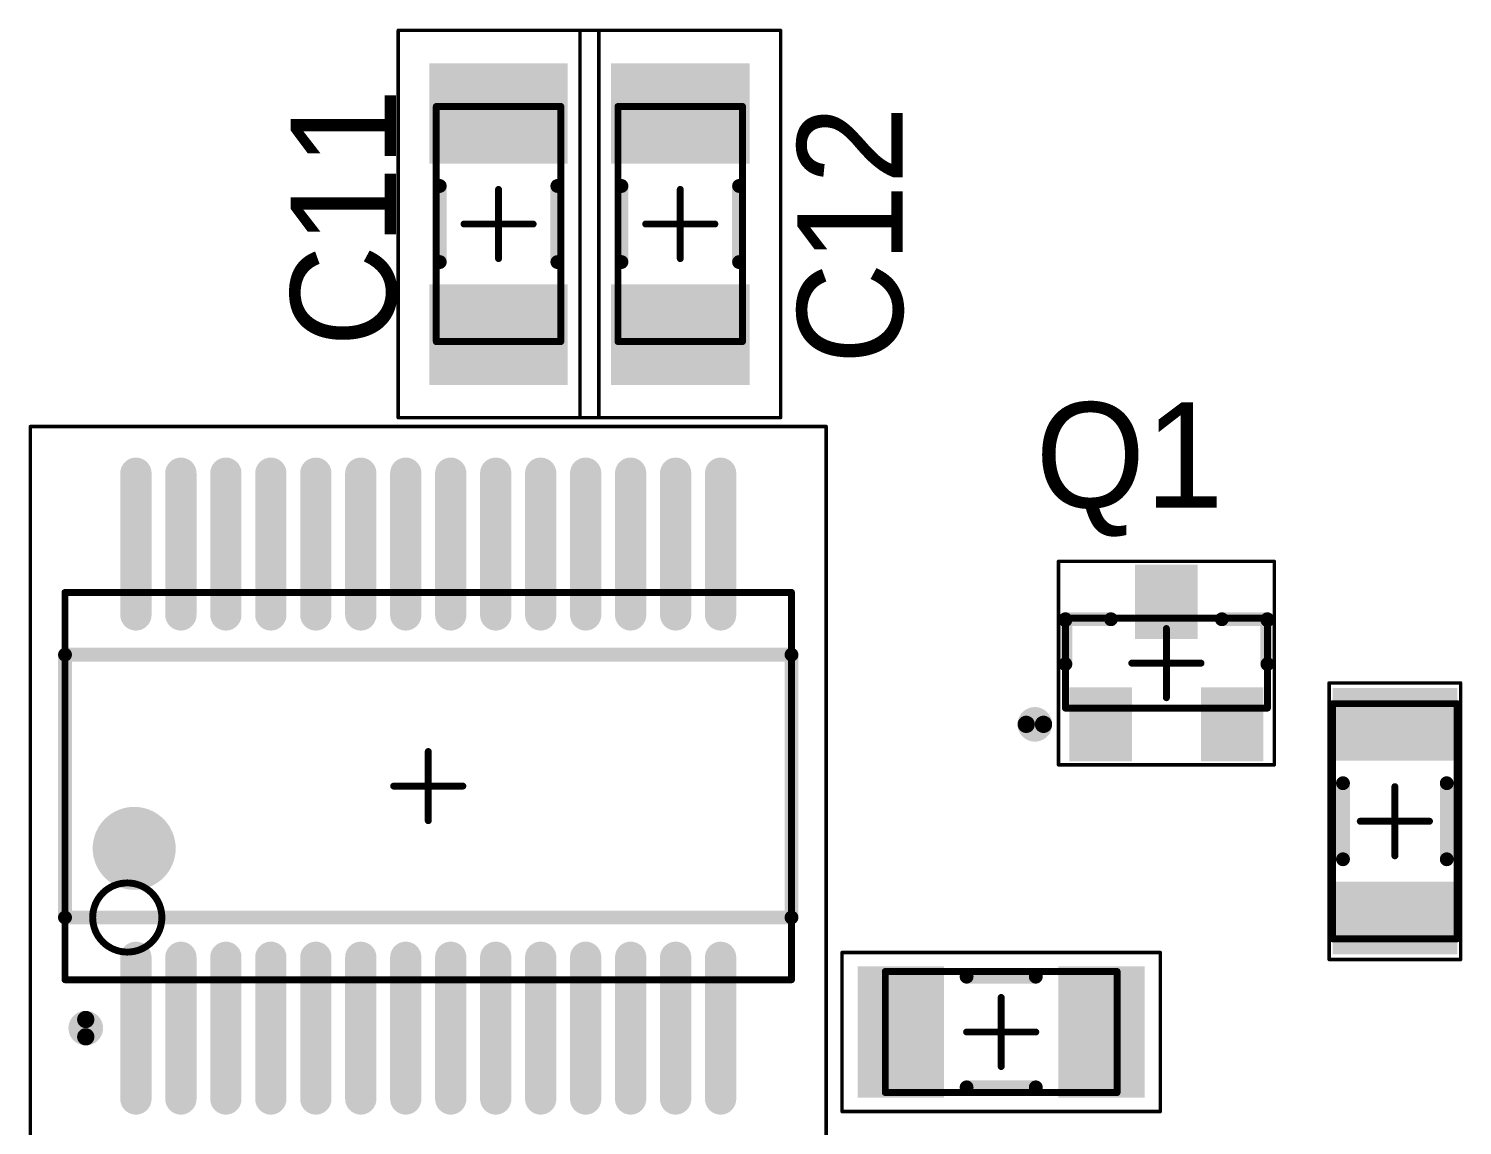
# Model space of a CAD drawing. Header units: millimetres. Extents: x 3.26 to 13.14, y 5.38 to 10.83.
# Drawn here: x 4.793 to 5.608, y 7.877 to 8.501 of the extents above; entities that cross this region are included whole.
import ezdxf

# ---------------------------------------------------------------- set-up
doc = ezdxf.new("R2010")
doc.units = ezdxf.units.MM
doc.header["$MEASUREMENT"] = 0
for name, color, linetype in [('Mechanical13', 56, 'Continuous'), ('Mechanical15', 56, 'Continuous'), ('TopLayer', 1, 'Continuous'), ('TopOverlay', 2, 'Continuous'), ('TopPaste', 8, 'Continuous'), ('TopSolder', 216, 'Continuous')]:
    doc.layers.add(name, color=color, linetype=linetype)

# ---------------------------------------------------------------- blocks, each defined once
blk = doc.blocks.new('SSOP_28_M_2')
at = {"layer": 'Mechanical13', "const_width": 0.00394}
for points in [[(-0.11024, 0.20669), (-0.11024, -0.20669)], [(-0.11024, 0.20669), (0.11024, 0.20669)], [(0.11024, 0.20669), (0.11024, -0.20669)], [(-0.11024, -0.20669), (0.11024, -0.20669)]]:
    blk.add_lwpolyline(points, dxfattribs=at)
at = {"layer": 'Mechanical13'}
for points, const_width in [([(-0.11122, 0.20669, 1), (-0.10925, 0.20669, 1)], 0.00197), ([(-0.11122, 0.20669, 1), (-0.10925, 0.20669, 1)], 0.00197), ([(0.10925, 0.20669, 1), (0.11122, 0.20669, 1)], 0.00197), ([(0.10925, 0.20669, 1), (0.11122, 0.20669, 1)], 0.00197), ([(-0.05512, 0.17126, 1), (-0.09449, 0.17126, 1)], 0.00394), ([(-0.09547, 0.17126, 1), (-0.0935, 0.17126, 1)], 0.00197), ([(-0.0561, 0.17126, 1), (-0.05413, 0.17126, 1)], 0.00197), ([(-0.11122, -0.20669, 1), (-0.10925, -0.20669, 1)], 0.00197), ([(-0.11122, -0.20669, 1), (-0.10925, -0.20669, 1)], 0.00197), ([(0.10925, -0.20669, 1), (0.11122, -0.20669, 1)], 0.00197), ([(0.10925, -0.20669, 1), (0.11122, -0.20669, 1)], 0.00197)]:
    blk.add_lwpolyline(points, format="xyb", close=True, dxfattribs=dict(at, const_width=const_width))
at = {"layer": 'Mechanical15'}
for points, const_width in [([(-0.20472, 0.22638), (-0.20472, -0.22638)], 0.00197), ([(-0.20472, 0.22638), (0.20472, 0.22638)], 0.00197), ([(0.20472, 0.22638), (0.20472, -0.22638)], 0.00197), ([(0, 0.01969), (0, -0.01969)], 0.00394), ([(-0.01969, 0), (0.01969, 0)], 0.00394), ([(-0.20472, -0.22638), (0.20472, -0.22638)], 0.00197)]:
    blk.add_lwpolyline(points, dxfattribs=dict(at, const_width=const_width))
for points, const_width in [([(-0.20522, 0.22638, 1), (-0.20423, 0.22638, 1)], 0.000984), ([(-0.20522, 0.22638, 1), (-0.20423, 0.22638, 1)], 0.000984), ([(0.20423, 0.22638, 1), (0.20522, 0.22638, 1)], 0.000984), ([(0.20423, 0.22638, 1), (0.20522, 0.22638, 1)], 0.000984), ([(-0.00098, 0.01969, 1), (0.00098, 0.01969, 1)], 0.00197), ([(-0.02067, 0, 1), (-0.0187, 0, 1)], 0.00197), ([(0.0187, 0, 1), (0.02067, 0, 1)], 0.00197), ([(-0.00098, -0.01969, 1), (0.00098, -0.01969, 1)], 0.00197), ([(-0.20522, -0.22638, 1), (-0.20423, -0.22638, 1)], 0.000984), ([(-0.20522, -0.22638, 1), (-0.20423, -0.22638, 1)], 0.000984), ([(0.20423, -0.22638, 1), (0.20522, -0.22638, 1)], 0.000984), ([(0.20423, -0.22638, 1), (0.20522, -0.22638, 1)], 0.000984)]:
    blk.add_lwpolyline(points, format="xyb", close=True, dxfattribs=dict(at, const_width=const_width))
at = {"layer": 'TopLayer', "const_width": 0.01378}
for points in [[(-0.17815, 0.16634), (-0.09744, 0.16634)], [(0.09744, 0.16634), (0.17815, 0.16634)], [(-0.17815, 0.14075), (-0.09744, 0.14075)], [(0.09744, 0.14075), (0.17815, 0.14075)], [(-0.17815, 0.11516), (-0.09744, 0.11516)], [(0.09744, 0.11516), (0.17815, 0.11516)], [(-0.17815, 0.08957), (-0.09744, 0.08957)], [(0.09744, 0.08957), (0.17815, 0.08957)], [(-0.17815, 0.06398), (-0.09744, 0.06398)], [(0.09744, 0.06398), (0.17815, 0.06398)], [(-0.17815, 0.03839), (-0.09744, 0.03839)], [(0.09744, 0.03839), (0.17815, 0.03839)], [(-0.17815, 0.0128), (-0.09744, 0.0128)], [(0.09744, 0.0128), (0.17815, 0.0128)], [(-0.17815, -0.0128), (-0.09744, -0.0128)], [(0.09744, -0.0128), (0.17815, -0.0128)], [(-0.17815, -0.03839), (-0.09744, -0.03839)], [(0.09744, -0.03839), (0.17815, -0.03839)], [(-0.17815, -0.06398), (-0.09744, -0.06398)], [(0.09744, -0.06398), (0.17815, -0.06398)], [(-0.17815, -0.08957), (-0.09744, -0.08957)], [(0.09744, -0.08957), (0.17815, -0.08957)], [(-0.17815, -0.11516), (-0.09744, -0.11516)], [(0.09744, -0.11516), (0.17815, -0.11516)], [(-0.17815, -0.14075), (-0.09744, -0.14075)], [(0.09744, -0.14075), (0.17815, -0.14075)], [(-0.17815, -0.16634), (-0.09744, -0.16634)], [(0.09744, -0.16634), (0.17815, -0.16634)]]:
    blk.add_lwpolyline(points, dxfattribs=at)
at = {"layer": 'TopLayer', "const_width": 0.00689}
for points in [[(-0.18159, 0.16634, 1), (-0.1747, 0.16634, 1)], [(-0.10089, 0.16634, 1), (-0.094, 0.16634, 1)], [(0.094, 0.16634, 1), (0.10089, 0.16634, 1)], [(0.1747, 0.16634, 1), (0.18159, 0.16634, 1)], [(-0.18159, 0.14075, 1), (-0.1747, 0.14075, 1)], [(-0.10089, 0.14075, 1), (-0.094, 0.14075, 1)], [(0.094, 0.14075, 1), (0.10089, 0.14075, 1)], [(0.1747, 0.14075, 1), (0.18159, 0.14075, 1)], [(-0.18159, 0.11516, 1), (-0.1747, 0.11516, 1)], [(-0.10089, 0.11516, 1), (-0.094, 0.11516, 1)], [(0.094, 0.11516, 1), (0.10089, 0.11516, 1)], [(0.1747, 0.11516, 1), (0.18159, 0.11516, 1)], [(-0.18159, 0.08957, 1), (-0.1747, 0.08957, 1)], [(-0.10089, 0.08957, 1), (-0.094, 0.08957, 1)], [(0.094, 0.08957, 1), (0.10089, 0.08957, 1)], [(0.1747, 0.08957, 1), (0.18159, 0.08957, 1)], [(-0.18159, 0.06398, 1), (-0.1747, 0.06398, 1)], [(-0.10089, 0.06398, 1), (-0.094, 0.06398, 1)], [(0.094, 0.06398, 1), (0.10089, 0.06398, 1)], [(0.1747, 0.06398, 1), (0.18159, 0.06398, 1)], [(-0.18159, 0.03839, 1), (-0.1747, 0.03839, 1)], [(-0.10089, 0.03839, 1), (-0.094, 0.03839, 1)], [(0.094, 0.03839, 1), (0.10089, 0.03839, 1)], [(0.1747, 0.03839, 1), (0.18159, 0.03839, 1)], [(-0.18159, 0.0128, 1), (-0.1747, 0.0128, 1)], [(-0.10089, 0.0128, 1), (-0.094, 0.0128, 1)], [(0.094, 0.0128, 1), (0.10089, 0.0128, 1)], [(0.1747, 0.0128, 1), (0.18159, 0.0128, 1)], [(-0.18159, -0.0128, 1), (-0.1747, -0.0128, 1)], [(-0.10089, -0.0128, 1), (-0.094, -0.0128, 1)], [(0.094, -0.0128, 1), (0.10089, -0.0128, 1)], [(0.1747, -0.0128, 1), (0.18159, -0.0128, 1)], [(-0.18159, -0.03839, 1), (-0.1747, -0.03839, 1)], [(-0.10089, -0.03839, 1), (-0.094, -0.03839, 1)], [(0.094, -0.03839, 1), (0.10089, -0.03839, 1)], [(0.1747, -0.03839, 1), (0.18159, -0.03839, 1)], [(-0.18159, -0.06398, 1), (-0.1747, -0.06398, 1)], [(-0.10089, -0.06398, 1), (-0.094, -0.06398, 1)], [(0.094, -0.06398, 1), (0.10089, -0.06398, 1)], [(0.1747, -0.06398, 1), (0.18159, -0.06398, 1)], [(-0.18159, -0.08957, 1), (-0.1747, -0.08957, 1)], [(-0.10089, -0.08957, 1), (-0.094, -0.08957, 1)], [(0.094, -0.08957, 1), (0.10089, -0.08957, 1)], [(0.1747, -0.08957, 1), (0.18159, -0.08957, 1)], [(-0.18159, -0.11516, 1), (-0.1747, -0.11516, 1)], [(-0.10089, -0.11516, 1), (-0.094, -0.11516, 1)], [(0.094, -0.11516, 1), (0.10089, -0.11516, 1)], [(0.1747, -0.11516, 1), (0.18159, -0.11516, 1)], [(-0.18159, -0.14075, 1), (-0.1747, -0.14075, 1)], [(-0.10089, -0.14075, 1), (-0.094, -0.14075, 1)], [(0.094, -0.14075, 1), (0.10089, -0.14075, 1)], [(0.1747, -0.14075, 1), (0.18159, -0.14075, 1)], [(-0.18159, -0.16634, 1), (-0.1747, -0.16634, 1)], [(-0.10089, -0.16634, 1), (-0.094, -0.16634, 1)], [(0.094, -0.16634, 1), (0.10089, -0.16634, 1)], [(0.1747, -0.16634, 1), (0.18159, -0.16634, 1)]]:
    blk.add_lwpolyline(points, format="xyb", close=True, dxfattribs=at)
at = {"layer": 'TopOverlay'}
for points, const_width in [([(-0.13287, 0.19488, 1), (-0.14272, 0.19488, 1)], 0.00984), ([(-0.07677, 0.20669, 1), (-0.07283, 0.20669, 1)], 0.00394), ([(-0.07677, 0.20669, 1), (-0.07283, 0.20669, 1)], 0.00394), ([(0.07283, 0.20669, 1), (0.07677, 0.20669, 1)], 0.00394), ([(0.07283, 0.20669, 1), (0.07677, 0.20669, 1)], 0.00394), ([(-0.14518, 0.19488, 1), (-0.14026, 0.19488, 1)], 0.00492), ([(-0.13533, 0.19488, 1), (-0.13041, 0.19488, 1)], 0.00492), ([(-0.02362, 0.16732, 1), (-0.04724, 0.16732, 1)], 0.02362), ([(-0.05315, 0.16732, 1), (-0.04134, 0.16732, 1)], 0.01181), ([(-0.02953, 0.16732, 1), (-0.01772, 0.16732, 1)], 0.01181), ([(-0.07677, -0.20669, 1), (-0.07283, -0.20669, 1)], 0.00394), ([(-0.07677, -0.20669, 1), (-0.07283, -0.20669, 1)], 0.00394), ([(0.07283, -0.20669, 1), (0.07677, -0.20669, 1)], 0.00394), ([(0.07283, -0.20669, 1), (0.07677, -0.20669, 1)], 0.00394)]:
    blk.add_lwpolyline(points, format="xyb", close=True, dxfattribs=dict(at, const_width=const_width))
at = {"layer": 'TopOverlay', "const_width": 0.00787}
for points in [[(-0.0748, 0.20669), (-0.0748, -0.20669)], [(-0.0748, 0.20669), (0.0748, 0.20669)], [(0.0748, 0.20669), (0.0748, -0.20669)], [(-0.0748, -0.20669), (0.0748, -0.20669)]]:
    blk.add_lwpolyline(points, dxfattribs=at)
at = {"layer": 'TopPaste', "const_width": 0.01378}
for points in [[(-0.17815, 0.16634), (-0.09744, 0.16634)], [(0.09744, 0.16634), (0.17815, 0.16634)], [(-0.17815, 0.14075), (-0.09744, 0.14075)], [(0.09744, 0.14075), (0.17815, 0.14075)], [(-0.17815, 0.11516), (-0.09744, 0.11516)], [(0.09744, 0.11516), (0.17815, 0.11516)], [(-0.17815, 0.08957), (-0.09744, 0.08957)], [(0.09744, 0.08957), (0.17815, 0.08957)], [(-0.17815, 0.06398), (-0.09744, 0.06398)], [(0.09744, 0.06398), (0.17815, 0.06398)], [(-0.17815, 0.03839), (-0.09744, 0.03839)], [(0.09744, 0.03839), (0.17815, 0.03839)], [(-0.17815, 0.0128), (-0.09744, 0.0128)], [(0.09744, 0.0128), (0.17815, 0.0128)], [(-0.17815, -0.0128), (-0.09744, -0.0128)], [(0.09744, -0.0128), (0.17815, -0.0128)], [(-0.17815, -0.03839), (-0.09744, -0.03839)], [(0.09744, -0.03839), (0.17815, -0.03839)], [(-0.17815, -0.06398), (-0.09744, -0.06398)], [(0.09744, -0.06398), (0.17815, -0.06398)], [(-0.17815, -0.08957), (-0.09744, -0.08957)], [(0.09744, -0.08957), (0.17815, -0.08957)], [(-0.17815, -0.11516), (-0.09744, -0.11516)], [(0.09744, -0.11516), (0.17815, -0.11516)], [(-0.17815, -0.14075), (-0.09744, -0.14075)], [(0.09744, -0.14075), (0.17815, -0.14075)], [(-0.17815, -0.16634), (-0.09744, -0.16634)], [(0.09744, -0.16634), (0.17815, -0.16634)]]:
    blk.add_lwpolyline(points, dxfattribs=at)
at = {"layer": 'TopPaste', "const_width": 0.00689}
for points in [[(-0.18159, 0.16634, 1), (-0.1747, 0.16634, 1)], [(-0.10089, 0.16634, 1), (-0.094, 0.16634, 1)], [(0.094, 0.16634, 1), (0.10089, 0.16634, 1)], [(0.1747, 0.16634, 1), (0.18159, 0.16634, 1)], [(-0.18159, 0.14075, 1), (-0.1747, 0.14075, 1)], [(-0.10089, 0.14075, 1), (-0.094, 0.14075, 1)], [(0.094, 0.14075, 1), (0.10089, 0.14075, 1)], [(0.1747, 0.14075, 1), (0.18159, 0.14075, 1)], [(-0.18159, 0.11516, 1), (-0.1747, 0.11516, 1)], [(-0.10089, 0.11516, 1), (-0.094, 0.11516, 1)], [(0.094, 0.11516, 1), (0.10089, 0.11516, 1)], [(0.1747, 0.11516, 1), (0.18159, 0.11516, 1)], [(-0.18159, 0.08957, 1), (-0.1747, 0.08957, 1)], [(-0.10089, 0.08957, 1), (-0.094, 0.08957, 1)], [(0.094, 0.08957, 1), (0.10089, 0.08957, 1)], [(0.1747, 0.08957, 1), (0.18159, 0.08957, 1)], [(-0.18159, 0.06398, 1), (-0.1747, 0.06398, 1)], [(-0.10089, 0.06398, 1), (-0.094, 0.06398, 1)], [(0.094, 0.06398, 1), (0.10089, 0.06398, 1)], [(0.1747, 0.06398, 1), (0.18159, 0.06398, 1)], [(-0.18159, 0.03839, 1), (-0.1747, 0.03839, 1)], [(-0.10089, 0.03839, 1), (-0.094, 0.03839, 1)], [(0.094, 0.03839, 1), (0.10089, 0.03839, 1)], [(0.1747, 0.03839, 1), (0.18159, 0.03839, 1)], [(-0.18159, 0.0128, 1), (-0.1747, 0.0128, 1)], [(-0.10089, 0.0128, 1), (-0.094, 0.0128, 1)], [(0.094, 0.0128, 1), (0.10089, 0.0128, 1)], [(0.1747, 0.0128, 1), (0.18159, 0.0128, 1)], [(-0.18159, -0.0128, 1), (-0.1747, -0.0128, 1)], [(-0.10089, -0.0128, 1), (-0.094, -0.0128, 1)], [(0.094, -0.0128, 1), (0.10089, -0.0128, 1)], [(0.1747, -0.0128, 1), (0.18159, -0.0128, 1)], [(-0.18159, -0.03839, 1), (-0.1747, -0.03839, 1)], [(-0.10089, -0.03839, 1), (-0.094, -0.03839, 1)], [(0.094, -0.03839, 1), (0.10089, -0.03839, 1)], [(0.1747, -0.03839, 1), (0.18159, -0.03839, 1)], [(-0.18159, -0.06398, 1), (-0.1747, -0.06398, 1)], [(-0.10089, -0.06398, 1), (-0.094, -0.06398, 1)], [(0.094, -0.06398, 1), (0.10089, -0.06398, 1)], [(0.1747, -0.06398, 1), (0.18159, -0.06398, 1)], [(-0.18159, -0.08957, 1), (-0.1747, -0.08957, 1)], [(-0.10089, -0.08957, 1), (-0.094, -0.08957, 1)], [(0.094, -0.08957, 1), (0.10089, -0.08957, 1)], [(0.1747, -0.08957, 1), (0.18159, -0.08957, 1)], [(-0.18159, -0.11516, 1), (-0.1747, -0.11516, 1)], [(-0.10089, -0.11516, 1), (-0.094, -0.11516, 1)], [(0.094, -0.11516, 1), (0.10089, -0.11516, 1)], [(0.1747, -0.11516, 1), (0.18159, -0.11516, 1)], [(-0.18159, -0.14075, 1), (-0.1747, -0.14075, 1)], [(-0.10089, -0.14075, 1), (-0.094, -0.14075, 1)], [(0.094, -0.14075, 1), (0.10089, -0.14075, 1)], [(0.1747, -0.14075, 1), (0.18159, -0.14075, 1)], [(-0.18159, -0.16634, 1), (-0.1747, -0.16634, 1)], [(-0.10089, -0.16634, 1), (-0.094, -0.16634, 1)], [(0.094, -0.16634, 1), (0.10089, -0.16634, 1)], [(0.1747, -0.16634, 1), (0.18159, -0.16634, 1)]]:
    blk.add_lwpolyline(points, format="xyb", close=True, dxfattribs=at)
at = {"layer": 'TopSolder', "const_width": 0.01778}
for points in [[(-0.17815, 0.16634), (-0.09744, 0.16634)], [(0.09744, 0.16634), (0.17815, 0.16634)], [(-0.17815, 0.14075), (-0.09744, 0.14075)], [(0.09744, 0.14075), (0.17815, 0.14075)], [(-0.17815, 0.11516), (-0.09744, 0.11516)], [(0.09744, 0.11516), (0.17815, 0.11516)], [(-0.17815, 0.08957), (-0.09744, 0.08957)], [(0.09744, 0.08957), (0.17815, 0.08957)], [(-0.17815, 0.06398), (-0.09744, 0.06398)], [(0.09744, 0.06398), (0.17815, 0.06398)], [(-0.17815, 0.03839), (-0.09744, 0.03839)], [(0.09744, 0.03839), (0.17815, 0.03839)], [(-0.17815, 0.0128), (-0.09744, 0.0128)], [(0.09744, 0.0128), (0.17815, 0.0128)], [(-0.17815, -0.0128), (-0.09744, -0.0128)], [(0.09744, -0.0128), (0.17815, -0.0128)], [(-0.17815, -0.03839), (-0.09744, -0.03839)], [(0.09744, -0.03839), (0.17815, -0.03839)], [(-0.17815, -0.06398), (-0.09744, -0.06398)], [(0.09744, -0.06398), (0.17815, -0.06398)], [(-0.17815, -0.08957), (-0.09744, -0.08957)], [(0.09744, -0.08957), (0.17815, -0.08957)], [(-0.17815, -0.11516), (-0.09744, -0.11516)], [(0.09744, -0.11516), (0.17815, -0.11516)], [(-0.17815, -0.14075), (-0.09744, -0.14075)], [(0.09744, -0.14075), (0.17815, -0.14075)], [(-0.17815, -0.16634), (-0.09744, -0.16634)], [(0.09744, -0.16634), (0.17815, -0.16634)]]:
    blk.add_lwpolyline(points, dxfattribs=at)
at = {"layer": 'TopSolder', "const_width": 0.00889}
for points in [[(-0.18259, 0.16634, 1), (-0.1737, 0.16634, 1)], [(-0.10189, 0.16634, 1), (-0.093, 0.16634, 1)], [(0.093, 0.16634, 1), (0.10189, 0.16634, 1)], [(0.1737, 0.16634, 1), (0.18259, 0.16634, 1)], [(-0.18259, 0.14075, 1), (-0.1737, 0.14075, 1)], [(-0.10189, 0.14075, 1), (-0.093, 0.14075, 1)], [(0.093, 0.14075, 1), (0.10189, 0.14075, 1)], [(0.1737, 0.14075, 1), (0.18259, 0.14075, 1)], [(-0.18259, 0.11516, 1), (-0.1737, 0.11516, 1)], [(-0.10189, 0.11516, 1), (-0.093, 0.11516, 1)], [(0.093, 0.11516, 1), (0.10189, 0.11516, 1)], [(0.1737, 0.11516, 1), (0.18259, 0.11516, 1)], [(-0.18259, 0.08957, 1), (-0.1737, 0.08957, 1)], [(-0.10189, 0.08957, 1), (-0.093, 0.08957, 1)], [(0.093, 0.08957, 1), (0.10189, 0.08957, 1)], [(0.1737, 0.08957, 1), (0.18259, 0.08957, 1)], [(-0.18259, 0.06398, 1), (-0.1737, 0.06398, 1)], [(-0.10189, 0.06398, 1), (-0.093, 0.06398, 1)], [(0.093, 0.06398, 1), (0.10189, 0.06398, 1)], [(0.1737, 0.06398, 1), (0.18259, 0.06398, 1)], [(-0.18259, 0.03839, 1), (-0.1737, 0.03839, 1)], [(-0.10189, 0.03839, 1), (-0.093, 0.03839, 1)], [(0.093, 0.03839, 1), (0.10189, 0.03839, 1)], [(0.1737, 0.03839, 1), (0.18259, 0.03839, 1)], [(-0.18259, 0.0128, 1), (-0.1737, 0.0128, 1)], [(-0.10189, 0.0128, 1), (-0.093, 0.0128, 1)], [(0.093, 0.0128, 1), (0.10189, 0.0128, 1)], [(0.1737, 0.0128, 1), (0.18259, 0.0128, 1)], [(-0.18259, -0.0128, 1), (-0.1737, -0.0128, 1)], [(-0.10189, -0.0128, 1), (-0.093, -0.0128, 1)], [(0.093, -0.0128, 1), (0.10189, -0.0128, 1)], [(0.1737, -0.0128, 1), (0.18259, -0.0128, 1)], [(-0.18259, -0.03839, 1), (-0.1737, -0.03839, 1)], [(-0.10189, -0.03839, 1), (-0.093, -0.03839, 1)], [(0.093, -0.03839, 1), (0.10189, -0.03839, 1)], [(0.1737, -0.03839, 1), (0.18259, -0.03839, 1)], [(-0.18259, -0.06398, 1), (-0.1737, -0.06398, 1)], [(-0.10189, -0.06398, 1), (-0.093, -0.06398, 1)], [(0.093, -0.06398, 1), (0.10189, -0.06398, 1)], [(0.1737, -0.06398, 1), (0.18259, -0.06398, 1)], [(-0.18259, -0.08957, 1), (-0.1737, -0.08957, 1)], [(-0.10189, -0.08957, 1), (-0.093, -0.08957, 1)], [(0.093, -0.08957, 1), (0.10189, -0.08957, 1)], [(0.1737, -0.08957, 1), (0.18259, -0.08957, 1)], [(-0.18259, -0.11516, 1), (-0.1737, -0.11516, 1)], [(-0.10189, -0.11516, 1), (-0.093, -0.11516, 1)], [(0.093, -0.11516, 1), (0.10189, -0.11516, 1)], [(0.1737, -0.11516, 1), (0.18259, -0.11516, 1)], [(-0.18259, -0.14075, 1), (-0.1737, -0.14075, 1)], [(-0.10189, -0.14075, 1), (-0.093, -0.14075, 1)], [(0.093, -0.14075, 1), (0.10189, -0.14075, 1)], [(0.1737, -0.14075, 1), (0.18259, -0.14075, 1)], [(-0.18259, -0.16634, 1), (-0.1737, -0.16634, 1)], [(-0.10189, -0.16634, 1), (-0.093, -0.16634, 1)], [(0.093, -0.16634, 1), (0.10189, -0.16634, 1)], [(0.1737, -0.16634, 1), (0.18259, -0.16634, 1)]]:
    blk.add_lwpolyline(points, format="xyb", close=True, dxfattribs=at)
blk = doc.blocks.new('RESC1206_3216__N_17')
at = {"layer": 'Mechanical13', "const_width": 0.00394}
for points in [[(-0.06594, -0.03445), (-0.06594, 0.03445)], [(-0.06594, 0.03445), (0.06594, 0.03445)], [(0.06594, -0.03445), (0.06594, 0.03445)], [(-0.06594, -0.03445), (0.06594, -0.03445)]]:
    blk.add_lwpolyline(points, dxfattribs=at)
at = {"layer": 'Mechanical13', "const_width": 0.00197}
for points in [[(-0.06693, 0.03445, 1), (-0.06496, 0.03445, 1)], [(-0.06693, 0.03445, 1), (-0.06496, 0.03445, 1)], [(0.06496, 0.03445, 1), (0.06693, 0.03445, 1)], [(0.06496, 0.03445, 1), (0.06693, 0.03445, 1)], [(-0.06693, -0.03445, 1), (-0.06496, -0.03445, 1)], [(-0.06693, -0.03445, 1), (-0.06496, -0.03445, 1)], [(0.06496, -0.03445, 1), (0.06693, -0.03445, 1)], [(0.06496, -0.03445, 1), (0.06693, -0.03445, 1)]]:
    blk.add_lwpolyline(points, format="xyb", close=True, dxfattribs=at)
at = {"layer": 'Mechanical15'}
for points, const_width in [([(-0.09055, -0.04528), (-0.09055, 0.04528)], 0.00197), ([(-0.09055, 0.04528), (0.09055, 0.04528)], 0.00197), ([(0.09055, -0.04528), (0.09055, 0.04528)], 0.00197), ([(0, -0.01969), (0, 0.01969)], 0.00394), ([(-0.01969, 0), (0.01969, 0)], 0.00394), ([(-0.09055, -0.04528), (0.09055, -0.04528)], 0.00197)]:
    blk.add_lwpolyline(points, dxfattribs=dict(at, const_width=const_width))
for points, const_width in [([(-0.09104, 0.04528, 1), (-0.09006, 0.04528, 1)], 0.000984), ([(-0.09104, 0.04528, 1), (-0.09006, 0.04528, 1)], 0.000984), ([(0.09006, 0.04528, 1), (0.09104, 0.04528, 1)], 0.000984), ([(0.09006, 0.04528, 1), (0.09104, 0.04528, 1)], 0.000984), ([(-0.00098, 0.01969, 1), (0.00098, 0.01969, 1)], 0.00197), ([(-0.02067, 0, 1), (-0.0187, 0, 1)], 0.00197), ([(0.0187, 0, 1), (0.02067, 0, 1)], 0.00197), ([(-0.00098, -0.01969, 1), (0.00098, -0.01969, 1)], 0.00197), ([(-0.09104, -0.04528, 1), (-0.09006, -0.04528, 1)], 0.000984), ([(-0.09104, -0.04528, 1), (-0.09006, -0.04528, 1)], 0.000984), ([(0.09006, -0.04528, 1), (0.09104, -0.04528, 1)], 0.000984), ([(0.09006, -0.04528, 1), (0.09104, -0.04528, 1)], 0.000984)]:
    blk.add_lwpolyline(points, format="xyb", close=True, dxfattribs=dict(at, const_width=const_width))
at = {"layer": 'TopLayer'}
for points in [[(-0.03445, -0.03543), (-0.03445, 0.03543), (-0.07972, -0.03543), (-0.07972, 0.03543)], [(0.07972, -0.03543), (0.07972, 0.03543), (0.03445, -0.03543), (0.03445, 0.03543)]]:
    blk.add_solid(points, dxfattribs=at)
at = {"layer": 'TopOverlay', "const_width": 0.00787}
for points in [[(-0.01969, 0.0315), (0.01969, 0.0315)], [(-0.01969, -0.0315), (0.01969, -0.0315)]]:
    blk.add_lwpolyline(points, dxfattribs=at)
at = {"layer": 'TopOverlay', "const_width": 0.00394}
for points in [[(-0.02165, 0.0315, 1), (-0.01772, 0.0315, 1)], [(0.01772, 0.0315, 1), (0.02165, 0.0315, 1)], [(-0.02165, -0.0315, 1), (-0.01772, -0.0315, 1)], [(0.01772, -0.0315, 1), (0.02165, -0.0315, 1)]]:
    blk.add_lwpolyline(points, format="xyb", close=True, dxfattribs=at)
at = {"layer": 'TopPaste'}
for points in [[(-0.03445, -0.03543), (-0.03445, 0.03543), (-0.07972, -0.03543), (-0.07972, 0.03543)], [(0.07972, -0.03543), (0.07972, 0.03543), (0.03445, -0.03543), (0.03445, 0.03543)]]:
    blk.add_solid(points, dxfattribs=at)
at = {"layer": 'TopSolder'}
for points in [[(-0.03245, -0.03743), (-0.03245, 0.03743), (-0.08172, -0.03743), (-0.08172, 0.03743)], [(0.08172, -0.03743), (0.08172, 0.03743), (0.03245, -0.03743), (0.03245, 0.03743)]]:
    blk.add_solid(points, dxfattribs=at)
blk = doc.blocks.new('INTR_SOT_23_3_V_22')
at = {"layer": 'Mechanical13', "const_width": 0.00394}
for points in [[(-0.05748, 0.02559), (0.05748, 0.02559)], [(-0.05748, -0.02559), (-0.05748, 0.02559)], [(0.05748, -0.02559), (0.05748, 0.02559)], [(-0.05748, -0.02559), (0.05748, -0.02559)]]:
    blk.add_lwpolyline(points, dxfattribs=at)
at = {"layer": 'Mechanical13', "const_width": 0.00197}
for points in [[(-0.05846, 0.02559, 1), (-0.0565, 0.02559, 1)], [(-0.05846, 0.02559, 1), (-0.0565, 0.02559, 1)], [(0.0565, 0.02559, 1), (0.05846, 0.02559, 1)], [(0.0565, 0.02559, 1), (0.05846, 0.02559, 1)], [(-0.05846, -0.02559, 1), (-0.0565, -0.02559, 1)], [(-0.05846, -0.02559, 1), (-0.0565, -0.02559, 1)], [(0.0565, -0.02559, 1), (0.05846, -0.02559, 1)], [(0.0565, -0.02559, 1), (0.05846, -0.02559, 1)]]:
    blk.add_lwpolyline(points, format="xyb", close=True, dxfattribs=at)
at = {"layer": 'Mechanical15'}
for points, const_width in [([(-0.06142, 0.05791), (0.06142, 0.05791)], 0.00197), ([(-0.06142, -0.05791), (-0.06142, 0.05791)], 0.00197), ([(0.06142, -0.05791), (0.06142, 0.05791)], 0.00197), ([(0, -0.01969), (0, 0.01969)], 0.00394), ([(-0.01969, 0), (0.01969, 0)], 0.00394), ([(-0.06142, -0.05791), (0.06142, -0.05791)], 0.00197)]:
    blk.add_lwpolyline(points, dxfattribs=dict(at, const_width=const_width))
for points, const_width in [([(-0.06191, 0.05791, 1), (-0.06093, 0.05791, 1)], 0.000984), ([(-0.06191, 0.05791, 1), (-0.06093, 0.05791, 1)], 0.000984), ([(0.06093, 0.05791, 1), (0.06191, 0.05791, 1)], 0.000984), ([(0.06093, 0.05791, 1), (0.06191, 0.05791, 1)], 0.000984), ([(-0.00098, 0.01969, 1), (0.00098, 0.01969, 1)], 0.00197), ([(-0.02067, 0, 1), (-0.0187, 0, 1)], 0.00197), ([(0.0187, 0, 1), (0.02067, 0, 1)], 0.00197), ([(-0.00098, -0.01969, 1), (0.00098, -0.01969, 1)], 0.00197), ([(-0.06191, -0.05791, 1), (-0.06093, -0.05791, 1)], 0.000984), ([(-0.06191, -0.05791, 1), (-0.06093, -0.05791, 1)], 0.000984), ([(0.06093, -0.05791, 1), (0.06191, -0.05791, 1)], 0.000984), ([(0.06093, -0.05791, 1), (0.06191, -0.05791, 1)], 0.000984)]:
    blk.add_lwpolyline(points, format="xyb", close=True, dxfattribs=dict(at, const_width=const_width))
at = {"layer": 'TopLayer'}
for points in [[(-0.01579, 0.01571), (0.01579, 0.01571), (-0.01579, 0.05398), (0.01579, 0.05398)], [(-0.05319, -0.05398), (-0.02161, -0.05398), (-0.05319, -0.01571), (-0.02161, -0.01571)], [(0.02161, -0.05398), (0.05319, -0.05398), (0.02161, -0.01571), (0.05319, -0.01571)]]:
    blk.add_solid(points, dxfattribs=at)
at = {"layer": 'TopOverlay', "const_width": 0.00787}
for points in [[(-0.05748, 0.025), (-0.03154, 0.025)], [(-0.05748, -0.00055), (-0.05748, 0.02445)], [(0.03154, 0.025), (0.05748, 0.025)], [(0.05748, -0.00055), (0.05748, 0.02445)]]:
    blk.add_lwpolyline(points, dxfattribs=at)
at = {"layer": 'TopOverlay'}
for points, const_width in [([(-0.05945, 0.025, 1), (-0.05551, 0.025, 1)], 0.00394), ([(-0.05945, 0.02445, 1), (-0.05551, 0.02445, 1)], 0.00394), ([(-0.0335, 0.025, 1), (-0.02957, 0.025, 1)], 0.00394), ([(0.02957, 0.025, 1), (0.0335, 0.025, 1)], 0.00394), ([(0.05551, 0.025, 1), (0.05945, 0.025, 1)], 0.00394), ([(0.05551, 0.02445, 1), (0.05945, 0.02445, 1)], 0.00394), ([(-0.05945, -0.00055, 1), (-0.05551, -0.00055, 1)], 0.00394), ([(0.05551, -0.00055, 1), (0.05945, -0.00055, 1)], 0.00394), ([(-0.06992, -0.03484, 1), (-0.07976, -0.03484, 1)], 0.00984), ([(-0.08222, -0.03484, 1), (-0.0773, -0.03484, 1)], 0.00492), ([(-0.07238, -0.03484, 1), (-0.06746, -0.03484, 1)], 0.00492)]:
    blk.add_lwpolyline(points, format="xyb", close=True, dxfattribs=dict(at, const_width=const_width))
at = {"layer": 'TopPaste'}
for points in [[(-0.01579, 0.01571), (0.01579, 0.01571), (-0.01579, 0.05398), (0.01579, 0.05398)], [(-0.05319, -0.05398), (-0.02161, -0.05398), (-0.05319, -0.01571), (-0.02161, -0.01571)], [(0.02161, -0.05398), (0.05319, -0.05398), (0.02161, -0.01571), (0.05319, -0.01571)]]:
    blk.add_solid(points, dxfattribs=at)
at = {"layer": 'TopSolder'}
for points in [[(-0.01779, 0.01371), (0.01779, 0.01371), (-0.01779, 0.05598), (0.01779, 0.05598)], [(-0.05519, -0.05598), (-0.01961, -0.05598), (-0.05519, -0.01371), (-0.01961, -0.01371)], [(0.01961, -0.05598), (0.05519, -0.05598), (0.01961, -0.01371), (0.05519, -0.01371)]]:
    blk.add_solid(points, dxfattribs=at)
blk = doc.blocks.new('CAPC1206_3216_130_M_53')
at = {"layer": 'Mechanical13', "const_width": 0.00394}
for points in [[(0.06693, 0.03543), (-0.06693, 0.03543)], [(-0.06693, -0.03543), (-0.06693, 0.03543)], [(0.06693, -0.03543), (0.06693, 0.03543)], [(0.06693, -0.03543), (-0.06693, -0.03543)]]:
    blk.add_lwpolyline(points, dxfattribs=at)
at = {"layer": 'Mechanical13', "const_width": 0.00197}
for points in [[(-0.06791, 0.03543, 1), (-0.06594, 0.03543, 1)], [(-0.06791, 0.03543, 1), (-0.06594, 0.03543, 1)], [(0.06595, 0.03543, 1), (0.06791, 0.03543, 1)], [(0.06595, 0.03543, 1), (0.06791, 0.03543, 1)], [(-0.06791, -0.03543, 1), (-0.06594, -0.03543, 1)], [(-0.06791, -0.03543, 1), (-0.06594, -0.03543, 1)], [(0.06595, -0.03543, 1), (0.06791, -0.03543, 1)], [(0.06595, -0.03543, 1), (0.06791, -0.03543, 1)]]:
    blk.add_lwpolyline(points, format="xyb", close=True, dxfattribs=at)
at = {"layer": 'Mechanical15'}
for points, const_width in [([(0.11024, 0.05709), (-0.11024, 0.05709)], 0.00197), ([(-0.11024, -0.05709), (-0.11024, 0.05709)], 0.00197), ([(0.11024, -0.05709), (0.11024, 0.05709)], 0.00197), ([(0, -0.01969), (0, 0.01969)], 0.00394), ([(0.01969, 0), (-0.01969, 0)], 0.00394), ([(0.11024, -0.05709), (-0.11024, -0.05709)], 0.00197)]:
    blk.add_lwpolyline(points, dxfattribs=dict(at, const_width=const_width))
for points, const_width in [([(-0.11073, 0.05709, 1), (-0.10974, 0.05709, 1)], 0.000984), ([(-0.11073, 0.05709, 1), (-0.10974, 0.05709, 1)], 0.000984), ([(0.10974, 0.05709, 1), (0.11073, 0.05709, 1)], 0.000984), ([(0.10974, 0.05709, 1), (0.11073, 0.05709, 1)], 0.000984), ([(-0.00098, 0.01969, 1), (0.00098, 0.01969, 1)], 0.00197), ([(-0.02067, 0, 1), (-0.0187, 0, 1)], 0.00197), ([(0.0187, 0, 1), (0.02067, 0, 1)], 0.00197), ([(-0.00098, -0.01969, 1), (0.00098, -0.01969, 1)], 0.00197), ([(-0.11073, -0.05709, 1), (-0.10974, -0.05709, 1)], 0.000984), ([(-0.11073, -0.05709, 1), (-0.10974, -0.05709, 1)], 0.000984), ([(0.10974, -0.05709, 1), (0.11073, -0.05709, 1)], 0.000984), ([(0.10974, -0.05709, 1), (0.11073, -0.05709, 1)], 0.000984)]:
    blk.add_lwpolyline(points, format="xyb", close=True, dxfattribs=dict(at, const_width=const_width))
at = {"layer": 'TopLayer'}
for points in [[(-0.03642, -0.0374), (-0.03642, 0.0374), (-0.08957, -0.0374), (-0.08957, 0.0374)], [(0.08957, -0.0374), (0.08957, 0.0374), (0.03642, -0.0374), (0.03642, 0.0374)]]:
    blk.add_solid(points, dxfattribs=at)
at = {"layer": 'TopOverlay', "const_width": 0.00787}
for points in [[(0.02165, 0.03346), (-0.02165, 0.03346)], [(0.02165, -0.03346), (-0.02165, -0.03346)]]:
    blk.add_lwpolyline(points, dxfattribs=at)
at = {"layer": 'TopOverlay', "const_width": 0.00394}
for points in [[(-0.02362, 0.03346, 1), (-0.01969, 0.03346, 1)], [(0.01969, 0.03346, 1), (0.02362, 0.03346, 1)], [(-0.02362, -0.03346, 1), (-0.01969, -0.03346, 1)], [(0.01969, -0.03346, 1), (0.02362, -0.03346, 1)]]:
    blk.add_lwpolyline(points, format="xyb", close=True, dxfattribs=at)
at = {"layer": 'TopPaste'}
for points in [[(-0.03642, -0.0374), (-0.03642, 0.0374), (-0.08957, -0.0374), (-0.08957, 0.0374)], [(0.08957, -0.0374), (0.08957, 0.0374), (0.03642, -0.0374), (0.03642, 0.0374)]]:
    blk.add_solid(points, dxfattribs=at)
at = {"layer": 'TopSolder'}
for points in [[(-0.03442, -0.0394), (-0.03442, 0.0394), (-0.09157, -0.0394), (-0.09157, 0.0394)], [(0.09157, -0.0394), (0.09157, 0.0394), (0.03442, -0.0394), (0.03442, 0.0394)]]:
    blk.add_solid(points, dxfattribs=at)
blk = doc.blocks.new('CAPC1206_3216_130_M_54')
at = {"layer": 'Mechanical13', "const_width": 0.00394}
for points in [[(0.06693, 0.03543), (-0.06693, 0.03543)], [(-0.06693, -0.03543), (-0.06693, 0.03543)], [(0.06693, -0.03543), (0.06693, 0.03543)], [(0.06693, -0.03543), (-0.06693, -0.03543)]]:
    blk.add_lwpolyline(points, dxfattribs=at)
at = {"layer": 'Mechanical13', "const_width": 0.00197}
for points in [[(-0.06791, 0.03543, 1), (-0.06594, 0.03543, 1)], [(-0.06791, 0.03543, 1), (-0.06594, 0.03543, 1)], [(0.06595, 0.03543, 1), (0.06791, 0.03543, 1)], [(0.06595, 0.03543, 1), (0.06791, 0.03543, 1)], [(-0.06791, -0.03543, 1), (-0.06594, -0.03543, 1)], [(-0.06791, -0.03543, 1), (-0.06594, -0.03543, 1)], [(0.06595, -0.03543, 1), (0.06791, -0.03543, 1)], [(0.06595, -0.03543, 1), (0.06791, -0.03543, 1)]]:
    blk.add_lwpolyline(points, format="xyb", close=True, dxfattribs=at)
at = {"layer": 'Mechanical15'}
for points, const_width in [([(0.11024, 0.05709), (-0.11024, 0.05709)], 0.00197), ([(-0.11024, -0.05709), (-0.11024, 0.05709)], 0.00197), ([(0.11024, -0.05709), (0.11024, 0.05709)], 0.00197), ([(0, -0.01969), (0, 0.01969)], 0.00394), ([(0.01969, 0), (-0.01969, 0)], 0.00394), ([(0.11024, -0.05709), (-0.11024, -0.05709)], 0.00197)]:
    blk.add_lwpolyline(points, dxfattribs=dict(at, const_width=const_width))
for points, const_width in [([(-0.11073, 0.05709, 1), (-0.10974, 0.05709, 1)], 0.000984), ([(-0.11073, 0.05709, 1), (-0.10974, 0.05709, 1)], 0.000984), ([(0.10974, 0.05709, 1), (0.11073, 0.05709, 1)], 0.000984), ([(0.10974, 0.05709, 1), (0.11073, 0.05709, 1)], 0.000984), ([(-0.00098, 0.01969, 1), (0.00098, 0.01969, 1)], 0.00197), ([(-0.02067, 0, 1), (-0.0187, 0, 1)], 0.00197), ([(0.0187, 0, 1), (0.02067, 0, 1)], 0.00197), ([(-0.00098, -0.01969, 1), (0.00098, -0.01969, 1)], 0.00197), ([(-0.11073, -0.05709, 1), (-0.10974, -0.05709, 1)], 0.000984), ([(-0.11073, -0.05709, 1), (-0.10974, -0.05709, 1)], 0.000984), ([(0.10974, -0.05709, 1), (0.11073, -0.05709, 1)], 0.000984), ([(0.10974, -0.05709, 1), (0.11073, -0.05709, 1)], 0.000984)]:
    blk.add_lwpolyline(points, format="xyb", close=True, dxfattribs=dict(at, const_width=const_width))
at = {"layer": 'TopLayer'}
for points in [[(-0.03642, -0.0374), (-0.03642, 0.0374), (-0.08957, -0.0374), (-0.08957, 0.0374)], [(0.08957, -0.0374), (0.08957, 0.0374), (0.03642, -0.0374), (0.03642, 0.0374)]]:
    blk.add_solid(points, dxfattribs=at)
at = {"layer": 'TopOverlay', "const_width": 0.00787}
for points in [[(0.02165, 0.03346), (-0.02165, 0.03346)], [(0.02165, -0.03346), (-0.02165, -0.03346)]]:
    blk.add_lwpolyline(points, dxfattribs=at)
at = {"layer": 'TopOverlay', "const_width": 0.00394}
for points in [[(-0.02362, 0.03346, 1), (-0.01969, 0.03346, 1)], [(0.01969, 0.03346, 1), (0.02362, 0.03346, 1)], [(-0.02362, -0.03346, 1), (-0.01969, -0.03346, 1)], [(0.01969, -0.03346, 1), (0.02362, -0.03346, 1)]]:
    blk.add_lwpolyline(points, format="xyb", close=True, dxfattribs=at)
at = {"layer": 'TopPaste'}
for points in [[(-0.03642, -0.0374), (-0.03642, 0.0374), (-0.08957, -0.0374), (-0.08957, 0.0374)], [(0.08957, -0.0374), (0.08957, 0.0374), (0.03642, -0.0374), (0.03642, 0.0374)]]:
    blk.add_solid(points, dxfattribs=at)
at = {"layer": 'TopSolder'}
for points in [[(-0.03442, -0.0394), (-0.03442, 0.0394), (-0.09157, -0.0394), (-0.09157, 0.0394)], [(0.09157, -0.0394), (0.09157, 0.0394), (0.03442, -0.0394), (0.03442, 0.0394)]]:
    blk.add_solid(points, dxfattribs=at)
blk = doc.blocks.new('CAPC1206_3216_130_L_56')
at = {"layer": 'Mechanical13', "const_width": 0.00394}
for points in [[(0.06693, 0.03543), (-0.06693, 0.03543)], [(-0.06693, -0.03543), (-0.06693, 0.03543)], [(0.06693, -0.03543), (0.06693, 0.03543)], [(0.06693, -0.03543), (-0.06693, -0.03543)]]:
    blk.add_lwpolyline(points, dxfattribs=at)
at = {"layer": 'Mechanical13', "const_width": 0.00197}
for points in [[(-0.06791, 0.03543, 1), (-0.06594, 0.03543, 1)], [(-0.06791, 0.03543, 1), (-0.06594, 0.03543, 1)], [(0.06594, 0.03543, 1), (0.06791, 0.03543, 1)], [(0.06594, 0.03543, 1), (0.06791, 0.03543, 1)], [(-0.06791, -0.03543, 1), (-0.06594, -0.03543, 1)], [(-0.06791, -0.03543, 1), (-0.06594, -0.03543, 1)], [(0.06594, -0.03543, 1), (0.06791, -0.03543, 1)], [(0.06594, -0.03543, 1), (0.06791, -0.03543, 1)]]:
    blk.add_lwpolyline(points, format="xyb", close=True, dxfattribs=at)
at = {"layer": 'Mechanical15'}
for points, const_width in [([(0.07874, 0.0374), (-0.07874, 0.0374)], 0.00197), ([(-0.07874, -0.0374), (-0.07874, 0.0374)], 0.00197), ([(0.07874, -0.0374), (0.07874, 0.0374)], 0.00197), ([(0, -0.01969), (0, 0.01969)], 0.00394), ([(0.01969, 0), (-0.01969, 0)], 0.00394), ([(0.07874, -0.0374), (-0.07874, -0.0374)], 0.00197)]:
    blk.add_lwpolyline(points, dxfattribs=dict(at, const_width=const_width))
for points, const_width in [([(-0.07923, 0.0374, 1), (-0.07825, 0.0374, 1)], 0.000984), ([(-0.07923, 0.0374, 1), (-0.07825, 0.0374, 1)], 0.000984), ([(0.07825, 0.0374, 1), (0.07923, 0.0374, 1)], 0.000984), ([(0.07825, 0.0374, 1), (0.07923, 0.0374, 1)], 0.000984), ([(-0.00098, 0.01969, 1), (0.00098, 0.01969, 1)], 0.00197), ([(-0.02067, 0, 1), (-0.0187, 0, 1)], 0.00197), ([(0.0187, 0, 1), (0.02067, 0, 1)], 0.00197), ([(-0.00098, -0.01969, 1), (0.00098, -0.01969, 1)], 0.00197), ([(-0.07923, -0.0374, 1), (-0.07825, -0.0374, 1)], 0.000984), ([(-0.07923, -0.0374, 1), (-0.07825, -0.0374, 1)], 0.000984), ([(0.07825, -0.0374, 1), (0.07923, -0.0374, 1)], 0.000984), ([(0.07825, -0.0374, 1), (0.07923, -0.0374, 1)], 0.000984)]:
    blk.add_lwpolyline(points, format="xyb", close=True, dxfattribs=dict(at, const_width=const_width))
at = {"layer": 'TopLayer'}
for points in [[(-0.03642, -0.03346), (-0.03642, 0.03346), (-0.07382, -0.03346), (-0.07382, 0.03346)], [(0.07382, -0.03346), (0.07382, 0.03346), (0.03642, -0.03346), (0.03642, 0.03346)]]:
    blk.add_solid(points, dxfattribs=at)
at = {"layer": 'TopOverlay', "const_width": 0.00787}
for points in [[(0.02165, 0.02953), (-0.02165, 0.02953)], [(0.02165, -0.02953), (-0.02165, -0.02953)]]:
    blk.add_lwpolyline(points, dxfattribs=at)
at = {"layer": 'TopOverlay', "const_width": 0.00394}
for points in [[(-0.02362, 0.02953, 1), (-0.01969, 0.02953, 1)], [(0.01969, 0.02953, 1), (0.02362, 0.02953, 1)], [(-0.02362, -0.02953, 1), (-0.01969, -0.02953, 1)], [(0.01969, -0.02953, 1), (0.02362, -0.02953, 1)]]:
    blk.add_lwpolyline(points, format="xyb", close=True, dxfattribs=at)
at = {"layer": 'TopPaste'}
for points in [[(-0.03642, -0.03346), (-0.03642, 0.03346), (-0.07382, -0.03346), (-0.07382, 0.03346)], [(0.07382, -0.03346), (0.07382, 0.03346), (0.03642, -0.03346), (0.03642, 0.03346)]]:
    blk.add_solid(points, dxfattribs=at)
at = {"layer": 'TopSolder'}
for points in [[(-0.03442, -0.03546), (-0.03442, 0.03546), (-0.07582, -0.03546), (-0.07582, 0.03546)], [(0.07582, -0.03546), (0.07582, 0.03546), (0.03442, -0.03546), (0.03442, 0.03546)]]:
    blk.add_solid(points, dxfattribs=at)

msp = doc.modelspace()

# ---------------------------------------------------------------- block references
for name, p, rotation in [('CAPC1206_3216_130_M_54', (5.06, 8.39), 270), ('CAPC1206_3216_130_M_53', (5.16339, 8.39), 270), ('SSOP_28_M_2', (5.02, 8.07), 90), ('CAPC1206_3216_130_L_56', (5.57, 8.05), 270)]:
    msp.add_blockref(name, p, dxfattribs=dict(rotation=rotation))
for name, p in [('INTR_SOT_23_3_V_22', (5.44, 8.14)), ('RESC1206_3216__N_17', (5.346, 7.93))]:
    msp.add_blockref(name, p)

# ---------------------------------------------------------------- texts
at = {"layer": 'TopOverlay'}
for s, p in [('C11', (5.00165, 8.32)), ('C12', (5.29, 8.31))]:
    msp.add_text(s, height=0.06, rotation=90, dxfattribs=at).set_placement(p)
msp.add_text('Q1', height=0.06, dxfattribs=at).set_placement((5.3655, 8.2285))

doc.saveas('drawing.dxf')
